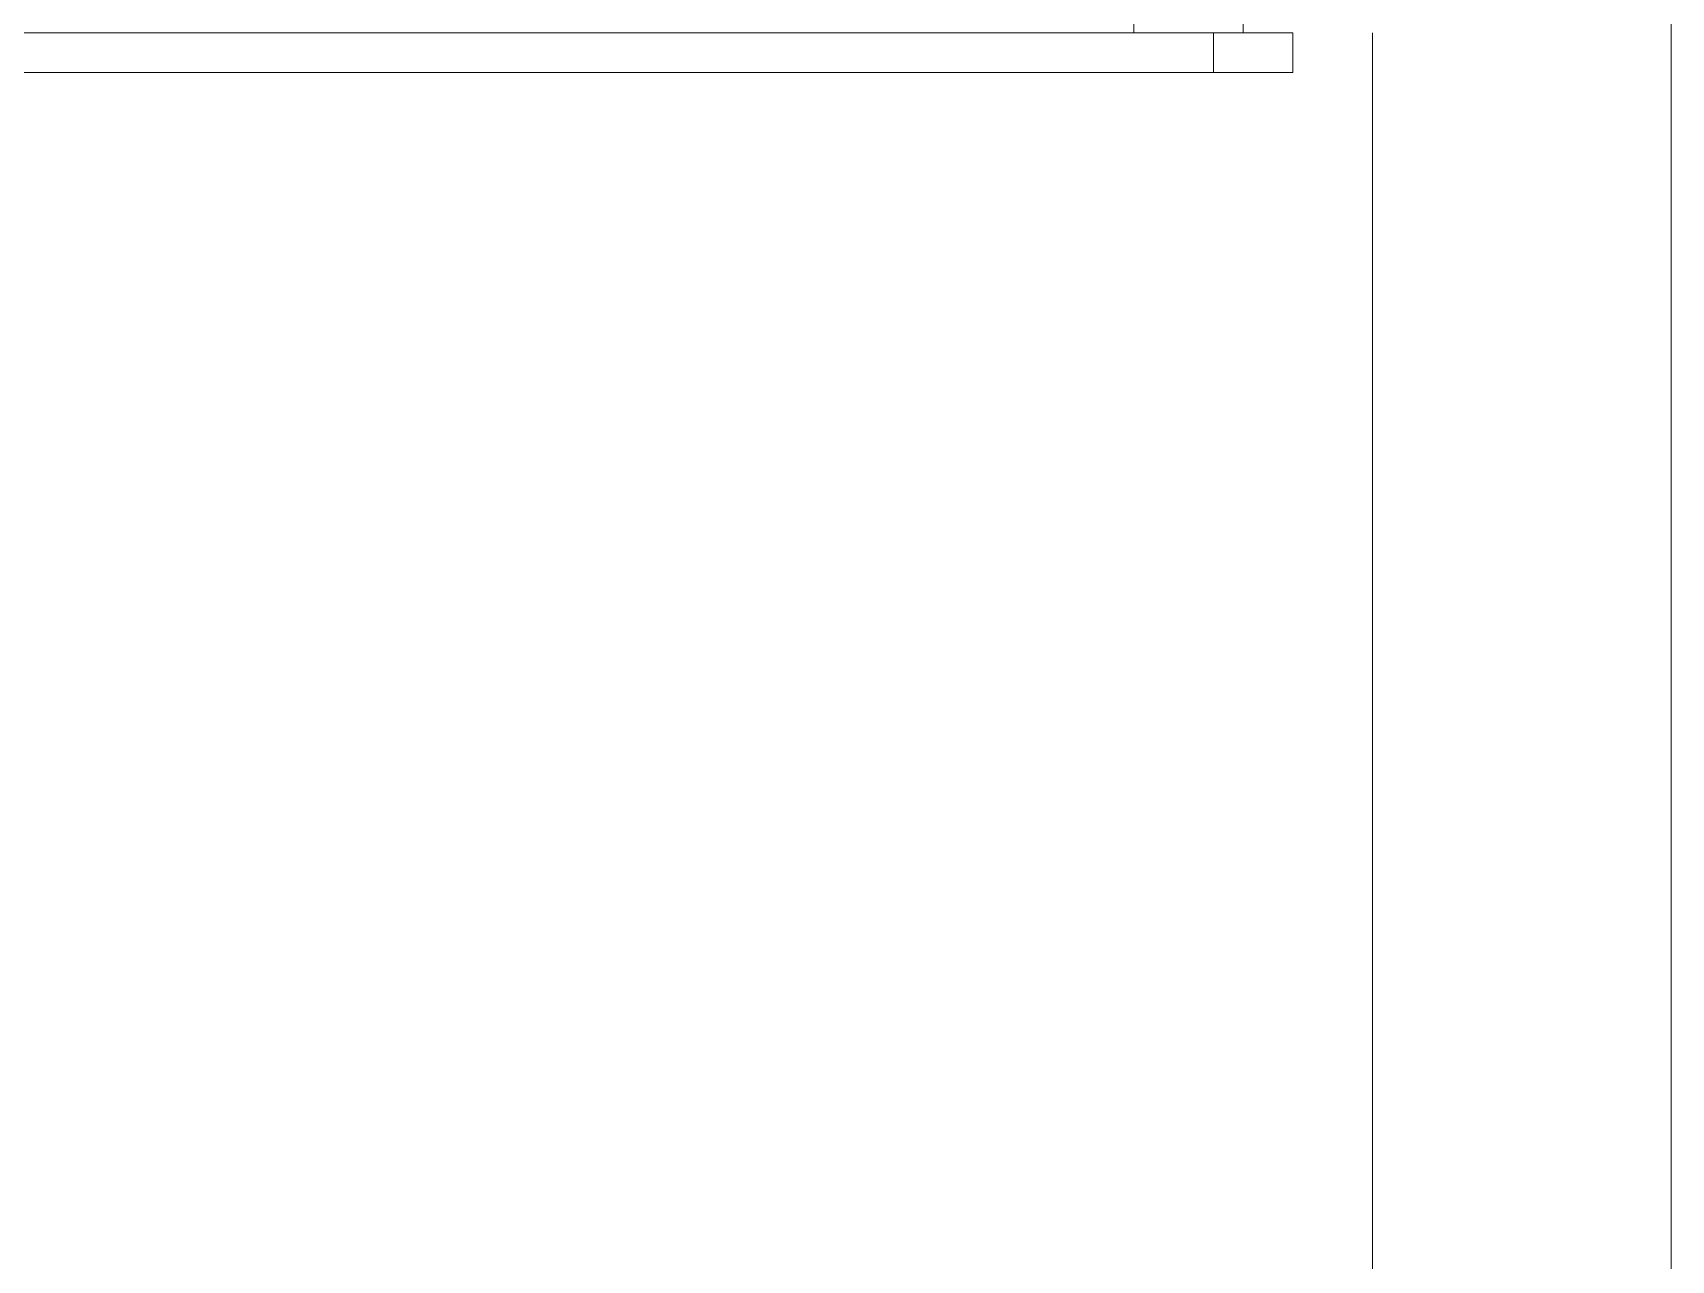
# Model space of a CAD drawing. Header units: millimetres. Extents: x 35540 to 832230, y -10956 to 416550.
# Drawn here: x 186812 to 187635, y 36591 to 37207 of the extents above; entities that cross this region are included whole.
import ezdxf

# ---------------------------------------------------------------- set-up
doc = ezdxf.new("R2010")
doc.units = ezdxf.units.MM
for name, color, linetype, lineweight in [('A-DOOR', 31, 'Continuous', 5), ('A-DOOR-FRAM', 31, 'Continuous', 15), ('A-WALL', 113, 'Continuous', 5)]:
    doc.layers.add(name, color=color, linetype=linetype, lineweight=lineweight)

# ---------------------------------------------------------------- blocks, each defined once
blk = doc.blocks.new('DLN-Access Panel__AP07_ - _AP07a_ 800 x 2000 _WH_-16806438-2_F U_F_A_')
at = {"layer": 'A-DOOR'}
for p, q in [((385, -75), (425, -75)), ((385, -95), (385, -75)), ((425, -75), (425, -95)), ((385, -95), (-385, -95)), ((425, -95), (385, -95))]:
    blk.add_line(p, q, dxfattribs=at)
at = {"layer": 'A-DOOR-FRAM'}
for p, q in [((400, 75), (400, -75)), ((345, -75), (345, 25)), ((400, -75), (345, -75))]:
    blk.add_line(p, q, dxfattribs=at)
at = {"layer": 'A-DOOR-FRAM', "lineweight": 5}
blk.add_line((345, -75), (-345, -75), dxfattribs=at)

msp = doc.modelspace()

# ---------------------------------------------------------------- linework, layer by layer
at = {"layer": 'A-WALL', "color": 253, "lineweight": 20}
for p, q in [((187635.12, 35857.49), (187635.12, 37357.49)), ((187485.12, 37207.49), (187485.12, 36007.49))]:
    msp.add_line(p, q, dxfattribs=at)

# ---------------------------------------------------------------- block references
at = {"layer": 'A-DOOR'}
msp.add_blockref('DLN-Access Panel__AP07_ - _AP07a_ 800 x 2000 _WH_-16806438-2_F U_F_A_', (187020.12, 37282.49), dxfattribs=at)

doc.saveas('drawing.dxf')
